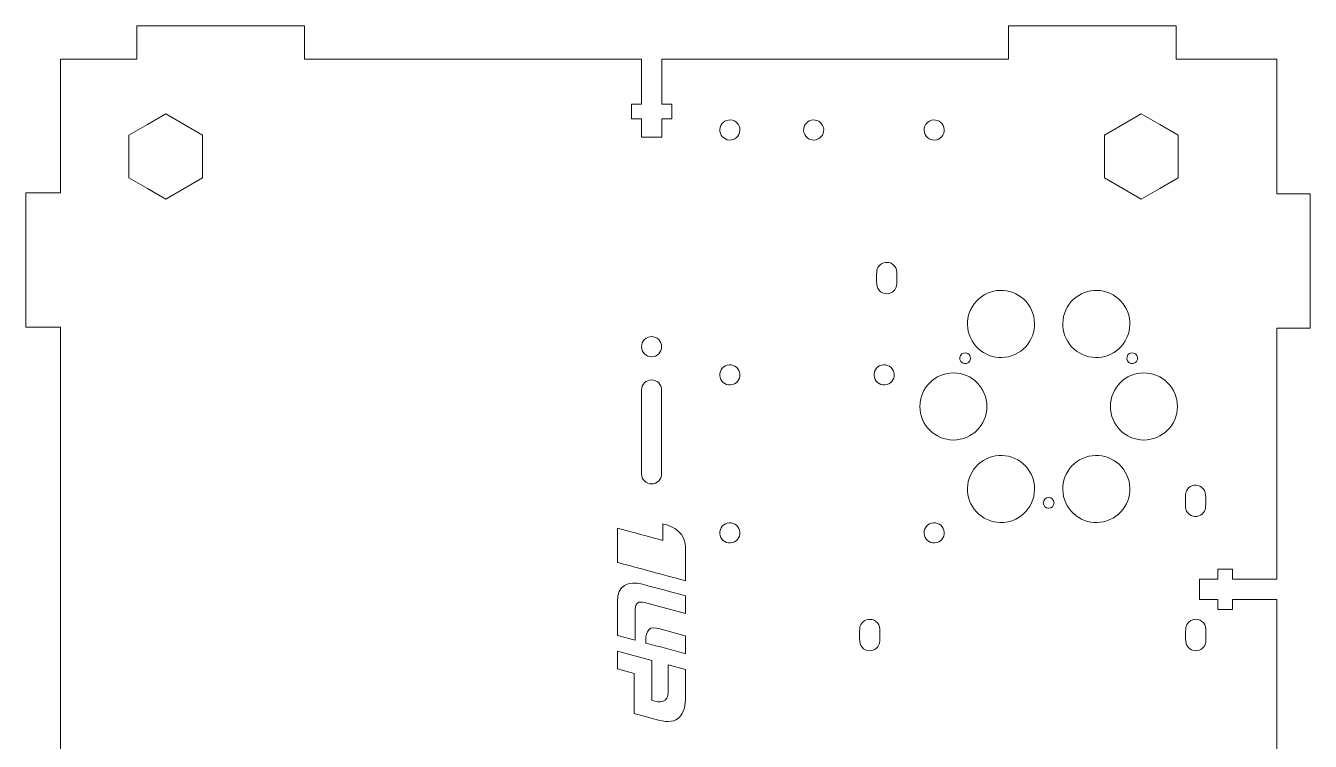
# Model space of a CAD drawing. Header units: centimetres. Extents: x -37.1 to 36.5, y -29.2 to 24.8.
# Drawn here: x -37.12 to -17.96, y -16.01 to -5.34 of the extents above; entities that cross this region are included whole.
import ezdxf

# ---------------------------------------------------------------- set-up
doc = ezdxf.new("R2010")
doc.units = ezdxf.units.CM
doc.header["$MEASUREMENT"] = 0
doc.layers.add('layer 1', color=7, linetype='Continuous')

msp = doc.modelspace()

# ---------------------------------------------------------------- linework, layer by layer
at = {"layer": 'layer 1', "color": 142, "lineweight": 20}
for points, knots in [([(-22.46308, -22.6422), (-22.46308, -22.6422), (-22.46308, -23.1422), (-22.46308, -23.1422), (-22.46308, -23.1422), (-22.46308, -23.1422), (-19.96308, -23.1422), (-19.96308, -23.1422), (-19.96308, -23.1422), (-19.96308, -23.1422), (-19.96308, -22.6422), (-19.96308, -22.6422), (-19.96308, -22.6422), (-19.96308, -22.6422), (-18.46308, -22.6422), (-18.46308, -22.6422), (-18.46308, -22.6422), (-18.46308, -22.6422), (-18.46308, -20.65016), (-18.46308, -20.65016), (-18.46308, -20.65016), (-18.46308, -20.65016), (-17.96307, -20.65016), (-17.96307, -20.65016), (-17.96307, -20.65016), (-17.96307, -20.65016), (-17.96307, -18.65015), (-17.96307, -18.65015), (-17.96307, -18.65015), (-17.96307, -18.65015), (-18.46308, -18.65015), (-18.46308, -18.65015), (-18.46308, -18.65015), (-18.46308, -16.10054), (-18.46308, -15.79226), (-18.46308, -13.89511), (-18.46308, -13.89511), (-18.46308, -13.89511), (-18.46331, -13.89496), (-18.46331, -13.89496), (-18.46331, -13.89496), (-18.46331, -13.89496), (-19.12331, -13.89496), (-19.12331, -13.89496), (-19.12331, -13.89496), (-19.12331, -13.89496), (-19.1233, -14.04496), (-19.1233, -14.04496), (-19.1233, -14.04496), (-19.1233, -14.04496), (-19.34329, -14.04496), (-19.34329, -14.04496), (-19.34329, -14.04496), (-19.34329, -14.04496), (-19.3433, -13.89497), (-19.3433, -13.89497), (-19.3433, -13.89497), (-19.3433, -13.89497), (-19.6133, -13.89497), (-19.6133, -13.89497), (-19.6133, -13.89497), (-19.6133, -13.89497), (-19.61329, -13.59495), (-19.61329, -13.59495), (-19.61329, -13.59495), (-19.61329, -13.59495), (-19.3433, -13.59495), (-19.3433, -13.59495), (-19.3433, -13.59495), (-19.3433, -13.59495), (-19.34329, -13.44496), (-19.34329, -13.44496), (-19.34329, -13.44496), (-19.34329, -13.44496), (-19.12329, -13.44496), (-19.12329, -13.44496), (-19.12329, -13.44496), (-19.12329, -13.44496), (-19.1233, -13.59496), (-19.1233, -13.59496), (-19.1233, -13.59496), (-19.1233, -13.59496), (-18.4633, -13.59497), (-18.4633, -13.59497), (-18.4633, -13.59497), (-18.4633, -13.59497), (-18.46308, -13.59482), (-18.46308, -13.59482), (-18.46308, -13.59482), (-18.46308, -11.18226), (-18.46308, -12.1666), (-18.46308, -9.85017), (-18.46308, -9.85017), (-18.46308, -9.85017), (-17.96307, -9.85017), (-17.96307, -9.85017), (-17.96307, -9.85017), (-17.96307, -9.85017), (-17.96307, -7.85016), (-17.96307, -7.85016), (-17.96307, -7.85016), (-17.96307, -7.85016), (-18.46308, -7.85016), (-18.46308, -7.85016), (-18.46308, -7.85016), (-18.46308, -7.85016), (-18.46308, -5.84221), (-18.46308, -5.84221), (-18.46308, -5.84221), (-18.46308, -5.84221), (-19.96308, -5.84221), (-19.96308, -5.84221), (-19.96308, -5.84221), (-19.96308, -5.84221), (-19.96308, -5.34221), (-19.96308, -5.34221), (-19.96308, -5.34221), (-19.96308, -5.34221), (-22.46308, -5.34221), (-22.46308, -5.34221), (-22.46308, -5.34221), (-22.46308, -5.34221), (-22.46308, -5.84221), (-22.46308, -5.84221), (-22.46308, -5.84221), (-22.46308, -5.84221), (-27.63683, -5.84221), (-27.63683, -5.84221), (-27.63683, -5.84221), (-27.63683, -5.84221), (-27.63683, -6.51015), (-27.63683, -6.51015), (-27.63683, -6.51015), (-27.63683, -6.51015), (-27.48693, -6.51015), (-27.48693, -6.51015), (-27.48693, -6.51015), (-27.48693, -6.51015), (-27.48693, -6.51277), (-27.48693, -6.51277), (-27.48693, -6.51277), (-27.48693, -6.51277), (-27.48683, -6.51277), (-27.48683, -6.51277), (-27.48683, -6.51277), (-27.48683, -6.51277), (-27.48683, -6.73277), (-27.48683, -6.73277), (-27.48683, -6.73277), (-27.48683, -6.73277), (-27.63683, -6.73277), (-27.63683, -6.73277), (-27.63683, -6.73277), (-27.63683, -6.73277), (-27.63683, -7.00277), (-27.63683, -7.00277), (-27.63683, -7.00277), (-27.63683, -7.00277), (-27.93683, -7.00277), (-27.93683, -7.00277), (-27.93683, -7.00277), (-27.93683, -7.00277), (-27.93683, -6.95015), (-27.93683, -6.95015), (-27.93683, -6.95015), (-27.93683, -6.95015), (-27.93693, -7.00015), (-27.93693, -7.00015), (-27.93693, -7.00015), (-27.93693, -7.00015), (-27.93693, -6.73277), (-27.93693, -6.73277), (-27.93693, -6.73277), (-27.93693, -6.73277), (-28.08683, -6.73277), (-28.08683, -6.73277), (-28.08683, -6.73277), (-28.08683, -6.73277), (-28.08683, -6.73015), (-28.08683, -6.73015), (-28.08683, -6.73015), (-28.08683, -6.73015), (-28.08693, -6.73015), (-28.08693, -6.73015), (-28.08693, -6.73015), (-28.08693, -6.73015), (-28.08693, -6.51015), (-28.08693, -6.51015), (-28.08693, -6.51015), (-28.08693, -6.51015), (-27.93693, -6.51015), (-27.93693, -6.51015), (-27.93693, -6.51015), (-27.93693, -6.51015), (-27.93693, -5.84221), (-27.93693, -5.84221), (-27.93693, -5.84221), (-27.93693, -5.84221), (-32.96308, -5.84221), (-32.96308, -5.84221), (-32.96308, -5.84221), (-32.96308, -5.84221), (-32.96308, -5.34221), (-32.96308, -5.34221), (-32.96308, -5.34221), (-32.96308, -5.34221), (-35.46308, -5.34221), (-35.46308, -5.34221), (-35.46308, -5.34221), (-35.46308, -5.34221), (-35.46308, -5.84221), (-35.46308, -5.84221), (-35.46308, -5.84221), (-35.46308, -5.84221), (-36.60484, -5.84221), (-36.60484, -5.84221), (-36.60484, -5.84221), (-36.60484, -5.84221), (-36.60484, -7.83423), (-36.60484, -7.83423), (-36.60484, -7.83423), (-36.60484, -7.83423), (-37.12201, -7.83424), (-37.12201, -7.83424), (-37.12201, -7.83424), (-37.12201, -7.83424), (-37.12199, -9.83425), (-37.12199, -9.83425), (-37.12199, -9.83425), (-37.12199, -9.83425), (-36.60484, -9.83424), (-36.60484, -9.83424), (-36.60484, -9.83424), (-36.60484, -9.83424), (-36.60484, -18.63422), (-36.60484, -18.63422), (-36.60484, -18.63422), (-36.60484, -18.63422), (-37.12201, -18.63423), (-37.12201, -18.63423), (-37.12201, -18.63423), (-37.12201, -18.63423), (-37.12199, -20.63424), (-37.12199, -20.63424), (-37.12199, -20.63424), (-37.12199, -20.63424), (-36.60484, -20.63423), (-36.60484, -20.63423), (-36.60484, -20.63423), (-36.60484, -20.63423), (-36.60484, -22.6422), (-36.60484, -22.6422), (-36.60484, -22.6422), (-36.60484, -22.6422), (-35.46308, -22.6422), (-35.46308, -22.6422), (-35.46308, -22.6422), (-35.46308, -22.6422), (-35.46308, -23.1422), (-35.46308, -23.1422), (-35.46308, -23.1422), (-35.46308, -23.1422), (-32.96308, -23.1422), (-32.96308, -23.1422), (-32.96308, -23.1422), (-32.96308, -23.1422), (-32.96308, -22.6422), (-32.96308, -22.6422), (-32.96308, -22.6422), (-32.96308, -22.6422), (-27.93683, -22.6422), (-27.93683, -22.6422), (-27.93683, -22.6422), (-27.93683, -22.6422), (-27.93683, -21.99016), (-27.93683, -21.99016), (-27.93683, -21.99016), (-27.93683, -21.99016), (-28.08683, -21.99016), (-28.08683, -21.99016), (-28.08683, -21.99016), (-28.08683, -21.99016), (-28.08683, -21.77016), (-28.08683, -21.77016), (-28.08683, -21.77016), (-28.08683, -21.77016), (-27.93683, -21.77016), (-27.93683, -21.77016), (-27.93683, -21.77016), (-27.93683, -21.77016), (-27.93683, -21.50016), (-27.93683, -21.50016), (-27.93683, -21.50016), (-27.93683, -21.50016), (-27.63683, -21.50016), (-27.63683, -21.50016), (-27.63683, -21.50016), (-27.63683, -21.50016), (-27.63683, -21.77016), (-27.63683, -21.77016), (-27.63683, -21.77016), (-27.63683, -21.77016), (-27.48683, -21.77016), (-27.48683, -21.77016), (-27.48683, -21.77016), (-27.48683, -21.77016), (-27.48683, -21.99016), (-27.48683, -21.99016), (-27.48683, -21.99016), (-27.48683, -21.99016), (-27.63683, -21.99016), (-27.63683, -21.99016), (-27.63683, -21.99016), (-27.63683, -21.99016), (-27.63683, -22.6422), (-27.63683, -22.6422), (-27.63683, -22.6422), (-27.63683, -22.6422), (-22.46308, -22.6422), (-22.46308, -22.6422)], [0, 0, 0, 0, 0.0125, 0.0125, 0.0125, 0.0125, 0.025, 0.025, 0.025, 0.025, 0.0375, 0.0375, 0.0375, 0.0375, 0.05, 0.05, 0.05, 0.05, 0.0625, 0.0625, 0.0625, 0.0625, 0.075, 0.075, 0.075, 0.075, 0.0875, 0.0875, 0.0875, 0.0875, 0.1, 0.1, 0.1, 0.1, 0.1125, 0.1125, 0.1125, 0.1125, 0.125, 0.125, 0.125, 0.125, 0.1375, 0.1375, 0.1375, 0.1375, 0.15, 0.15, 0.15, 0.15, 0.1625, 0.1625, 0.1625, 0.1625, 0.175, 0.175, 0.175, 0.175, 0.1875, 0.1875, 0.1875, 0.1875, 0.2, 0.2, 0.2, 0.2, 0.2125, 0.2125, 0.2125, 0.2125, 0.225, 0.225, 0.225, 0.225, 0.2375, 0.2375, 0.2375, 0.2375, 0.25, 0.25, 0.25, 0.25, 0.2625, 0.2625, 0.2625, 0.2625, 0.275, 0.275, 0.275, 0.275, 0.2875, 0.2875, 0.2875, 0.2875, 0.3, 0.3, 0.3, 0.3, 0.3125, 0.3125, 0.3125, 0.3125, 0.325, 0.325, 0.325, 0.325, 0.3375, 0.3375, 0.3375, 0.3375, 0.35, 0.35, 0.35, 0.35, 0.3625, 0.3625, 0.3625, 0.3625, 0.375, 0.375, 0.375, 0.375, 0.3875, 0.3875, 0.3875, 0.3875, 0.4, 0.4, 0.4, 0.4, 0.4125, 0.4125, 0.4125, 0.4125, 0.425, 0.425, 0.425, 0.425, 0.4375, 0.4375, 0.4375, 0.4375, 0.45, 0.45, 0.45, 0.45, 0.4625, 0.4625, 0.4625, 0.4625, 0.475, 0.475, 0.475, 0.475, 0.4875, 0.4875, 0.4875, 0.4875, 0.5, 0.5, 0.5, 0.5, 0.5125, 0.5125, 0.5125, 0.5125, 0.525, 0.525, 0.525, 0.525, 0.5375, 0.5375, 0.5375, 0.5375, 0.55, 0.55, 0.55, 0.55, 0.5625, 0.5625, 0.5625, 0.5625, 0.575, 0.575, 0.575, 0.575, 0.5875, 0.5875, 0.5875, 0.5875, 0.6, 0.6, 0.6, 0.6, 0.6125, 0.6125, 0.6125, 0.6125, 0.625, 0.625, 0.625, 0.625, 0.6375, 0.6375, 0.6375, 0.6375, 0.65, 0.65, 0.65, 0.65, 0.6625, 0.6625, 0.6625, 0.6625, 0.675, 0.675, 0.675, 0.675, 0.6875, 0.6875, 0.6875, 0.6875, 0.7, 0.7, 0.7, 0.7, 0.7125, 0.7125, 0.7125, 0.7125, 0.725, 0.725, 0.725, 0.725, 0.7375, 0.7375, 0.7375, 0.7375, 0.75, 0.75, 0.75, 0.75, 0.7625, 0.7625, 0.7625, 0.7625, 0.775, 0.775, 0.775, 0.775, 0.7875, 0.7875, 0.7875, 0.7875, 0.8, 0.8, 0.8, 0.8, 0.8125, 0.8125, 0.8125, 0.8125, 0.825, 0.825, 0.825, 0.825, 0.8375, 0.8375, 0.8375, 0.8375, 0.85, 0.85, 0.85, 0.85, 0.8625, 0.8625, 0.8625, 0.8625, 0.875, 0.875, 0.875, 0.875, 0.8875, 0.8875, 0.8875, 0.8875, 0.9, 0.9, 0.9, 0.9, 0.9125, 0.9125, 0.9125, 0.9125, 0.925, 0.925, 0.925, 0.925, 0.9375, 0.9375, 0.9375, 0.9375, 0.95, 0.95, 0.95, 0.95, 0.9625, 0.9625, 0.9625, 0.9625, 0.975, 0.975, 0.975, 0.975, 0.9875, 0.9875, 0.9875, 0.9875, 1, 1, 1, 1]), ([(-35.03265, -6.65608), (-35.03265, -6.65608), (-35.30765, -6.81485), (-35.30765, -6.81485), (-35.30765, -6.81485), (-35.30765, -6.81485), (-35.58265, -6.97362), (-35.58265, -6.97362), (-35.58265, -6.97362), (-35.58265, -6.97362), (-35.58265, -7.29116), (-35.58265, -7.29116), (-35.58265, -7.29116), (-35.58265, -7.29116), (-35.58265, -7.6087), (-35.58265, -7.6087), (-35.58265, -7.6087), (-35.58265, -7.6087), (-35.30765, -7.76747), (-35.30765, -7.76747), (-35.30765, -7.76747), (-35.30765, -7.76747), (-35.03265, -7.92624), (-35.03265, -7.92624), (-35.03265, -7.92624), (-35.03265, -7.92624), (-34.75765, -7.76747), (-34.75765, -7.76747), (-34.75765, -7.76747), (-34.75765, -7.76747), (-34.48265, -7.6087), (-34.48265, -7.6087), (-34.48265, -7.6087), (-34.48265, -7.6087), (-34.48265, -7.29116), (-34.48265, -7.29116), (-34.48265, -7.29116), (-34.48265, -7.29116), (-34.48265, -6.97362), (-34.48265, -6.97362), (-34.48265, -6.97362), (-34.48265, -6.97362), (-34.75765, -6.81485), (-34.75765, -6.81485), (-34.75765, -6.81485), (-34.75765, -6.81485), (-35.03265, -6.65608), (-35.03265, -6.65608)], [0, 0, 0, 0, 0.08333333, 0.08333333, 0.08333333, 0.08333333, 0.16666667, 0.16666667, 0.16666667, 0.16666667, 0.25, 0.25, 0.25, 0.25, 0.33333333, 0.33333333, 0.33333333, 0.33333333, 0.41666667, 0.41666667, 0.41666667, 0.41666667, 0.5, 0.5, 0.5, 0.5, 0.58333333, 0.58333333, 0.58333333, 0.58333333, 0.66666667, 0.66666667, 0.66666667, 0.66666667, 0.75, 0.75, 0.75, 0.75, 0.83333333, 0.83333333, 0.83333333, 0.83333333, 0.91666667, 0.91666667, 0.91666667, 0.91666667, 1, 1, 1, 1]), ([(-20.48322, -6.65608), (-20.48322, -6.65608), (-20.75822, -6.81485), (-20.75822, -6.81485), (-20.75822, -6.81485), (-20.75822, -6.81485), (-21.03322, -6.97362), (-21.03322, -6.97362), (-21.03322, -6.97362), (-21.03322, -6.97362), (-21.03322, -7.29116), (-21.03322, -7.29116), (-21.03322, -7.29116), (-21.03322, -7.29116), (-21.03322, -7.6087), (-21.03322, -7.6087), (-21.03322, -7.6087), (-21.03322, -7.6087), (-20.75822, -7.76747), (-20.75822, -7.76747), (-20.75822, -7.76747), (-20.75822, -7.76747), (-20.48322, -7.92624), (-20.48322, -7.92624), (-20.48322, -7.92624), (-20.48322, -7.92624), (-20.20822, -7.76747), (-20.20822, -7.76747), (-20.20822, -7.76747), (-20.20822, -7.76747), (-19.93322, -7.6087), (-19.93322, -7.6087), (-19.93322, -7.6087), (-19.93322, -7.6087), (-19.93322, -7.29116), (-19.93322, -7.29116), (-19.93322, -7.29116), (-19.93322, -7.29116), (-19.93322, -6.97362), (-19.93322, -6.97362), (-19.93322, -6.97362), (-19.93322, -6.97362), (-20.20822, -6.81485), (-20.20822, -6.81485), (-20.20822, -6.81485), (-20.20822, -6.81485), (-20.48322, -6.65608), (-20.48322, -6.65608)], [0, 0, 0, 0, 0.08333333, 0.08333333, 0.08333333, 0.08333333, 0.16666667, 0.16666667, 0.16666667, 0.16666667, 0.25, 0.25, 0.25, 0.25, 0.33333333, 0.33333333, 0.33333333, 0.33333333, 0.41666667, 0.41666667, 0.41666667, 0.41666667, 0.5, 0.5, 0.5, 0.5, 0.58333333, 0.58333333, 0.58333333, 0.58333333, 0.66666667, 0.66666667, 0.66666667, 0.66666667, 0.75, 0.75, 0.75, 0.75, 0.83333333, 0.83333333, 0.83333333, 0.83333333, 0.91666667, 0.91666667, 0.91666667, 0.91666667, 1, 1, 1, 1]), ([(-26.58102, -6.75181), (-26.66102, -6.73039), (-26.74329, -6.77788), (-26.76472, -6.85789), (-26.76472, -6.85789), (-26.78618, -6.9379), (-26.73867, -7.02016), (-26.65867, -7.0416), (-26.65867, -7.0416), (-26.57866, -7.06303), (-26.49638, -7.01555), (-26.47495, -6.93554), (-26.47495, -6.93554), (-26.45351, -6.85552), (-26.50101, -6.77326), (-26.58102, -6.75181)], [0, 0, 0, 0, 0.25, 0.25, 0.25, 0.25, 0.5, 0.5, 0.5, 0.5, 0.75, 0.75, 0.75, 0.75, 1, 1, 1, 1]), ([(-25.33123, -7.0416), (-25.41123, -7.06302), (-25.4935, -7.01553), (-25.51493, -6.93552), (-25.51493, -6.93552), (-25.53639, -6.85551), (-25.48888, -6.77325), (-25.40888, -6.75181), (-25.40888, -6.75181), (-25.32887, -6.73038), (-25.24659, -6.77786), (-25.22516, -6.85787), (-25.22516, -6.85787), (-25.20373, -6.93788), (-25.25122, -7.02015), (-25.33123, -7.0416)], [0, 0, 0, 0, 0.25, 0.25, 0.25, 0.25, 0.5, 0.5, 0.5, 0.5, 0.75, 0.75, 0.75, 0.75, 1, 1, 1, 1]), ([(-23.534, -7.04199), (-23.614, -7.06341), (-23.69627, -7.01592), (-23.7177, -6.93591), (-23.7177, -6.93591), (-23.73916, -6.8559), (-23.69165, -6.77364), (-23.61165, -6.7522), (-23.61165, -6.7522), (-23.53164, -6.73077), (-23.44936, -6.77825), (-23.42793, -6.85826), (-23.42793, -6.85826), (-23.40649, -6.93828), (-23.45399, -7.02054), (-23.534, -7.04199)], [0, 0, 0, 0, 0.25, 0.25, 0.25, 0.25, 0.5, 0.5, 0.5, 0.5, 0.75, 0.75, 0.75, 0.75, 1, 1, 1, 1]), ([(-24.18938, -8.90042), (-24.15171, -8.92915), (-24.13145, -8.97225), (-24.13041, -9.01619), (-24.13041, -9.01619), (-24.12905, -9.0749), (-24.12834, -9.13648), (-24.13047, -9.19374), (-24.13047, -9.19374), (-24.13158, -9.22358), (-24.1416, -9.2534), (-24.16106, -9.27893), (-24.16106, -9.27893), (-24.21128, -9.34478), (-24.30543, -9.35747), (-24.3713, -9.30724), (-24.3713, -9.30724), (-24.40737, -9.27973), (-24.42748, -9.239), (-24.43002, -9.19698), (-24.43002, -9.19698), (-24.43348, -9.13947), (-24.43351, -9.06953), (-24.43004, -9.01059), (-24.43004, -9.01059), (-24.42834, -8.98187), (-24.41836, -8.95333), (-24.39961, -8.92874), (-24.39961, -8.92874), (-24.34938, -8.86289), (-24.25523, -8.8502), (-24.18938, -8.90042)], [0, 0, 0, 0, 0.125, 0.125, 0.125, 0.125, 0.25, 0.25, 0.25, 0.25, 0.375, 0.375, 0.375, 0.375, 0.5, 0.5, 0.5, 0.5, 0.625, 0.625, 0.625, 0.625, 0.75, 0.75, 0.75, 0.75, 0.875, 0.875, 0.875, 0.875, 1, 1, 1, 1]), ([(-22.3254, -10.22125), (-22.0863, -10.08321), (-22.00433, -9.77727), (-22.14234, -9.53813), (-22.14234, -9.53813), (-22.28042, -9.29902), (-22.58636, -9.21705), (-22.82548, -9.35509), (-22.82548, -9.35509), (-23.06461, -9.49316), (-23.14658, -9.79909), (-23.00852, -10.03821), (-23.00852, -10.03821), (-22.87045, -10.27733), (-22.56453, -10.3593), (-22.3254, -10.22125)], [0, 0, 0, 0, 0.25, 0.25, 0.25, 0.25, 0.5, 0.5, 0.5, 0.5, 0.75, 0.75, 0.75, 0.75, 1, 1, 1, 1]), ([(-20.90501, -9.35509), (-21.14411, -9.21704), (-21.45006, -9.29902), (-21.5881, -9.53814), (-21.5881, -9.53814), (-21.72617, -9.77727), (-21.64418, -10.08321), (-21.40508, -10.22125), (-21.40508, -10.22125), (-21.16595, -10.35932), (-20.86003, -10.27733), (-20.72195, -10.0382), (-20.72195, -10.0382), (-20.58391, -9.7991), (-20.66588, -9.49316), (-20.90501, -9.35509)], [0, 0, 0, 0, 0.25, 0.25, 0.25, 0.25, 0.5, 0.5, 0.5, 0.5, 0.75, 0.75, 0.75, 0.75, 1, 1, 1, 1]), ([(-27.68149, -10.23351), (-27.62292, -10.17493), (-27.62292, -10.07995), (-27.6815, -10.02137), (-27.6815, -10.02137), (-27.74007, -9.9628), (-27.83506, -9.96281), (-27.89363, -10.02138), (-27.89363, -10.02138), (-27.9522, -10.07994), (-27.95219, -10.17494), (-27.89362, -10.23351), (-27.89362, -10.23351), (-27.83506, -10.29208), (-27.74006, -10.29208), (-27.68149, -10.23351)], [0, 0, 0, 0, 0.25, 0.25, 0.25, 0.25, 0.5, 0.5, 0.5, 0.5, 0.75, 0.75, 0.75, 0.75, 1, 1, 1, 1]), ([(-23.17972, -10.25904), (-23.1577, -10.22088), (-23.10888, -10.2078), (-23.07073, -10.22985), (-23.07073, -10.22985), (-23.03254, -10.25188), (-23.0195, -10.30068), (-23.04151, -10.33883), (-23.04151, -10.33883), (-23.06354, -10.37698), (-23.11236, -10.39005), (-23.15049, -10.36805), (-23.15049, -10.36805), (-23.18866, -10.34601), (-23.20174, -10.2972), (-23.17972, -10.25904)], [0, 0, 0, 0, 0.25, 0.25, 0.25, 0.25, 0.5, 0.5, 0.5, 0.5, 0.75, 0.75, 0.75, 0.75, 1, 1, 1, 1]), ([(-20.55077, -10.25904), (-20.52875, -10.2972), (-20.54183, -10.34601), (-20.58, -10.36805), (-20.58, -10.36805), (-20.61813, -10.39005), (-20.66695, -10.37698), (-20.68898, -10.33883), (-20.68898, -10.33883), (-20.71099, -10.30068), (-20.69795, -10.25188), (-20.65976, -10.22985), (-20.65976, -10.22985), (-20.62161, -10.2078), (-20.57279, -10.22088), (-20.55077, -10.25904)], [0, 0, 0, 0, 0.25, 0.25, 0.25, 0.25, 0.5, 0.5, 0.5, 0.5, 0.75, 0.75, 0.75, 0.75, 1, 1, 1, 1]), ([(-26.58102, -10.69221), (-26.66102, -10.71363), (-26.74329, -10.66614), (-26.76472, -10.58613), (-26.76472, -10.58613), (-26.78618, -10.50612), (-26.73867, -10.42386), (-26.65867, -10.40242), (-26.65867, -10.40242), (-26.57866, -10.38099), (-26.49638, -10.42847), (-26.47495, -10.50848), (-26.47495, -10.50848), (-26.45351, -10.5885), (-26.50101, -10.67076), (-26.58102, -10.69221)], [0, 0, 0, 0, 0.25, 0.25, 0.25, 0.25, 0.5, 0.5, 0.5, 0.5, 0.75, 0.75, 0.75, 0.75, 1, 1, 1, 1]), ([(-24.27972, -10.69221), (-24.35972, -10.71363), (-24.44199, -10.66614), (-24.46342, -10.58613), (-24.46342, -10.58613), (-24.48488, -10.50612), (-24.43737, -10.42386), (-24.35737, -10.40242), (-24.35737, -10.40242), (-24.27736, -10.38099), (-24.19508, -10.42847), (-24.17365, -10.50848), (-24.17365, -10.50848), (-24.15221, -10.5885), (-24.19971, -10.67076), (-24.27972, -10.69221)], [0, 0, 0, 0, 0.25, 0.25, 0.25, 0.25, 0.5, 0.5, 0.5, 0.5, 0.75, 0.75, 0.75, 0.75, 1, 1, 1, 1]), ([(-22.78567, -11.0183), (-22.78569, -10.74227), (-23.0096, -10.51832), (-23.28565, -10.51831), (-23.28565, -10.51831), (-23.56175, -10.51829), (-23.78567, -10.74224), (-23.78567, -11.0183), (-23.78567, -11.0183), (-23.78567, -11.29438), (-23.56174, -11.51831), (-23.28565, -11.51831), (-23.28565, -11.51831), (-23.00961, -11.51829), (-22.78567, -11.29438), (-22.78567, -11.0183)], [0, 0, 0, 0, 0.25, 0.25, 0.25, 0.25, 0.5, 0.5, 0.5, 0.5, 0.75, 0.75, 0.75, 0.75, 1, 1, 1, 1]), ([(-19.94482, -11.01829), (-19.9448, -10.74223), (-20.16874, -10.5183), (-20.44482, -10.5183), (-20.44482, -10.5183), (-20.7209, -10.5183), (-20.94484, -10.74224), (-20.94483, -11.0183), (-20.94483, -11.0183), (-20.94483, -11.29439), (-20.7209, -11.51829), (-20.44482, -11.5183), (-20.44482, -11.5183), (-20.16874, -11.51831), (-19.94482, -11.29437), (-19.94482, -11.01829)], [0, 0, 0, 0, 0.25, 0.25, 0.25, 0.25, 0.5, 0.5, 0.5, 0.5, 0.75, 0.75, 0.75, 0.75, 1, 1, 1, 1]), ([(-27.93755, -10.7724), (-27.93755, -10.7724), (-27.93755, -12.02241), (-27.93755, -12.02241), (-27.93755, -12.02241), (-27.93755, -12.10491), (-27.87005, -12.1724), (-27.78755, -12.1724), (-27.78755, -12.1724), (-27.78755, -12.1724), (-27.78755, -12.1724), (-27.78755, -12.1724), (-27.78755, -12.1724), (-27.70505, -12.1724), (-27.63755, -12.10489), (-27.63755, -12.02241), (-27.63755, -12.02241), (-27.63755, -12.02241), (-27.63755, -10.7724), (-27.63755, -10.7724), (-27.63755, -10.7724), (-27.63755, -10.68993), (-27.70505, -10.62241), (-27.78755, -10.62241), (-27.78755, -10.62241), (-27.78755, -10.62241), (-27.78755, -10.62241), (-27.78755, -10.62241), (-27.78755, -10.62241), (-27.87005, -10.62241), (-27.93755, -10.6899), (-27.93755, -10.7724)], [0, 0, 0, 0, 0.125, 0.125, 0.125, 0.125, 0.25, 0.25, 0.25, 0.25, 0.375, 0.375, 0.375, 0.375, 0.5, 0.5, 0.5, 0.5, 0.625, 0.625, 0.625, 0.625, 0.75, 0.75, 0.75, 0.75, 0.875, 0.875, 0.875, 0.875, 1, 1, 1, 1]), ([(-22.32543, -11.81534), (-22.56453, -11.6773), (-22.87045, -11.75929), (-23.00852, -11.99838), (-23.00852, -11.99838), (-23.14659, -12.23752), (-23.06459, -12.54344), (-22.82549, -12.6815), (-22.82549, -12.6815), (-22.58636, -12.81956), (-22.28044, -12.73758), (-22.14237, -12.49845), (-22.14237, -12.49845), (-22.00433, -12.25935), (-22.0863, -11.95341), (-22.32543, -11.81534)], [0, 0, 0, 0, 0.25, 0.25, 0.25, 0.25, 0.5, 0.5, 0.5, 0.5, 0.75, 0.75, 0.75, 0.75, 1, 1, 1, 1]), ([(-20.90498, -12.6815), (-20.66587, -12.54345), (-20.5839, -12.2375), (-20.72194, -11.99839), (-20.72194, -11.99839), (-20.86002, -11.75927), (-21.16595, -11.6773), (-21.40505, -11.81534), (-21.40505, -11.81534), (-21.64418, -11.95339), (-21.72615, -12.25934), (-21.5881, -12.49843), (-21.5881, -12.49843), (-21.45005, -12.73757), (-21.14411, -12.81956), (-20.90498, -12.6815)], [0, 0, 0, 0, 0.25, 0.25, 0.25, 0.25, 0.5, 0.5, 0.5, 0.5, 0.75, 0.75, 0.75, 0.75, 1, 1, 1, 1]), ([(-19.58349, -12.221), (-19.54582, -12.24973), (-19.52556, -12.29283), (-19.52452, -12.33677), (-19.52452, -12.33677), (-19.52316, -12.39548), (-19.52245, -12.45706), (-19.52458, -12.51432), (-19.52458, -12.51432), (-19.52569, -12.54416), (-19.53571, -12.57398), (-19.55517, -12.59951), (-19.55517, -12.59951), (-19.60539, -12.66536), (-19.69954, -12.67805), (-19.76541, -12.62782), (-19.76541, -12.62782), (-19.80148, -12.60031), (-19.82159, -12.55958), (-19.82413, -12.51756), (-19.82413, -12.51756), (-19.82759, -12.46005), (-19.82762, -12.39011), (-19.82415, -12.33117), (-19.82415, -12.33117), (-19.82245, -12.30245), (-19.81247, -12.27391), (-19.79372, -12.24932), (-19.79372, -12.24932), (-19.74349, -12.18347), (-19.64934, -12.17078), (-19.58349, -12.221)], [0, 0, 0, 0, 0.125, 0.125, 0.125, 0.125, 0.25, 0.25, 0.25, 0.25, 0.375, 0.375, 0.375, 0.375, 0.5, 0.5, 0.5, 0.5, 0.625, 0.625, 0.625, 0.625, 0.75, 0.75, 0.75, 0.75, 0.875, 0.875, 0.875, 0.875, 1, 1, 1, 1]), ([(-21.86525, -12.53578), (-21.9093, -12.53578), (-21.94503, -12.50003), (-21.94503, -12.45601), (-21.94503, -12.45601), (-21.94503, -12.41199), (-21.9093, -12.37622), (-21.86525, -12.37622), (-21.86525, -12.37622), (-21.82119, -12.37622), (-21.78546, -12.41199), (-21.78546, -12.45601), (-21.78546, -12.45601), (-21.78546, -12.50003), (-21.82119, -12.53578), (-21.86525, -12.53578)], [0, 0, 0, 0, 0.25, 0.25, 0.25, 0.25, 0.5, 0.5, 0.5, 0.5, 0.75, 0.75, 0.75, 0.75, 1, 1, 1, 1]), ([(-27.62039, -13.01452), (-27.62039, -13.01452), (-27.62039, -12.77031), (-27.62039, -12.77031), (-27.62039, -12.77031), (-27.62039, -12.77031), (-27.60908, -12.77231), (-27.60908, -12.77231), (-27.60908, -12.77231), (-27.44131, -12.8022), (-27.28707, -12.92669), (-27.28115, -13.10544), (-27.28115, -13.10544), (-27.28115, -13.10544), (-27.28064, -13.10557), (-27.28064, -13.10557), (-27.28064, -13.10557), (-27.28064, -13.10557), (-27.28064, -13.61605), (-27.28064, -13.61605), (-27.28064, -13.61605), (-27.28064, -13.61605), (-27.29277, -13.61279), (-27.29277, -13.61279), (-27.29277, -13.61279), (-27.62428, -13.52396), (-27.95581, -13.43515), (-28.28734, -13.34631), (-28.28734, -13.34631), (-28.28734, -13.34631), (-28.29446, -13.34439), (-28.29446, -13.34439), (-28.29446, -13.34439), (-28.29446, -13.34439), (-28.29446, -12.8339), (-28.29446, -12.8339), (-28.29446, -12.8339), (-28.29446, -12.8339), (-28.28234, -12.83716), (-28.28234, -12.83716), (-28.28234, -12.83716), (-28.0617, -12.89627), (-27.84104, -12.9554), (-27.62039, -13.01452)], [0, 0, 0, 0, 0.09090909, 0.09090909, 0.09090909, 0.09090909, 0.18181818, 0.18181818, 0.18181818, 0.18181818, 0.27272727, 0.27272727, 0.27272727, 0.27272727, 0.36363636, 0.36363636, 0.36363636, 0.36363636, 0.45454545, 0.45454545, 0.45454545, 0.45454545, 0.54545455, 0.54545455, 0.54545455, 0.54545455, 0.63636364, 0.63636364, 0.63636364, 0.63636364, 0.72727273, 0.72727273, 0.72727273, 0.72727273, 0.81818182, 0.81818182, 0.81818182, 0.81818182, 0.90909091, 0.90909091, 0.90909091, 0.90909091, 1, 1, 1, 1]), ([(-26.58123, -13.04788), (-26.66123, -13.0693), (-26.7435, -13.02181), (-26.76493, -12.9418), (-26.76493, -12.9418), (-26.78639, -12.86179), (-26.73888, -12.77953), (-26.65888, -12.75809), (-26.65888, -12.75809), (-26.57887, -12.73666), (-26.49659, -12.78414), (-26.47516, -12.86415), (-26.47516, -12.86415), (-26.45372, -12.94417), (-26.50122, -13.02643), (-26.58123, -13.04788)], [0, 0, 0, 0, 0.25, 0.25, 0.25, 0.25, 0.5, 0.5, 0.5, 0.5, 0.75, 0.75, 0.75, 0.75, 1, 1, 1, 1]), ([(-23.534, -13.04788), (-23.614, -13.0693), (-23.69627, -13.02181), (-23.7177, -12.9418), (-23.7177, -12.9418), (-23.73916, -12.86179), (-23.69165, -12.77953), (-23.61165, -12.75809), (-23.61165, -12.75809), (-23.53164, -12.73666), (-23.44936, -12.78414), (-23.42793, -12.86415), (-23.42793, -12.86415), (-23.40649, -12.94417), (-23.45399, -13.02643), (-23.534, -13.04788)], [0, 0, 0, 0, 0.25, 0.25, 0.25, 0.25, 0.5, 0.5, 0.5, 0.5, 0.75, 0.75, 0.75, 0.75, 1, 1, 1, 1]), ([(-27.8944, -13.94215), (-27.98186, -13.91871), (-28.02933, -13.9424), (-28.02992, -14.03801), (-28.02992, -14.03801), (-28.02992, -14.03801), (-28.02992, -14.50235), (-28.02992, -14.50235), (-28.02992, -14.50235), (-28.02992, -14.50235), (-28.29446, -14.43145), (-28.29446, -14.43145), (-28.29446, -14.43145), (-28.29446, -14.43145), (-28.29446, -13.92522), (-28.29446, -13.92522), (-28.29446, -13.92522), (-28.29945, -13.68454), (-28.14066, -13.61096), (-27.92475, -13.66881), (-27.92475, -13.66881), (-27.71255, -13.72568), (-27.50034, -13.78252), (-27.28814, -13.83937), (-27.28814, -13.83937), (-27.28814, -13.83937), (-27.28101, -13.8413), (-27.28101, -13.8413), (-27.28101, -13.8413), (-27.28101, -13.8413), (-27.28101, -14.10651), (-27.28101, -14.10651), (-27.28101, -14.10651), (-27.28101, -14.10651), (-27.8944, -13.94215), (-27.8944, -13.94215)], [0, 0, 0, 0, 0.11111111, 0.11111111, 0.11111111, 0.11111111, 0.22222222, 0.22222222, 0.22222222, 0.22222222, 0.33333333, 0.33333333, 0.33333333, 0.33333333, 0.44444444, 0.44444444, 0.44444444, 0.44444444, 0.55555556, 0.55555556, 0.55555556, 0.55555556, 0.66666667, 0.66666667, 0.66666667, 0.66666667, 0.77777778, 0.77777778, 0.77777778, 0.77777778, 0.88888889, 0.88888889, 0.88888889, 0.88888889, 1, 1, 1, 1]), ([(-24.44296, -14.22214), (-24.40526, -14.25086), (-24.38503, -14.29396), (-24.38399, -14.3379), (-24.38399, -14.3379), (-24.38263, -14.3966), (-24.38192, -14.45819), (-24.38405, -14.51545), (-24.38405, -14.51545), (-24.38516, -14.54529), (-24.39518, -14.5751), (-24.41465, -14.60064), (-24.41465, -14.60064), (-24.46486, -14.66649), (-24.55901, -14.67918), (-24.62489, -14.62895), (-24.62489, -14.62895), (-24.66095, -14.60144), (-24.68106, -14.56071), (-24.6836, -14.51869), (-24.6836, -14.51869), (-24.68706, -14.46118), (-24.6871, -14.39124), (-24.68362, -14.33231), (-24.68362, -14.33231), (-24.68192, -14.30358), (-24.67194, -14.27504), (-24.65319, -14.25047), (-24.65319, -14.25047), (-24.60296, -14.1846), (-24.50881, -14.17191), (-24.44296, -14.22214)], [0, 0, 0, 0, 0.125, 0.125, 0.125, 0.125, 0.25, 0.25, 0.25, 0.25, 0.375, 0.375, 0.375, 0.375, 0.5, 0.5, 0.5, 0.5, 0.625, 0.625, 0.625, 0.625, 0.75, 0.75, 0.75, 0.75, 0.875, 0.875, 0.875, 0.875, 1, 1, 1, 1]), ([(-19.57963, -14.22213), (-19.54197, -14.25086), (-19.52171, -14.29396), (-19.52068, -14.33789), (-19.52068, -14.33789), (-19.51933, -14.39661), (-19.5186, -14.45819), (-19.52074, -14.51545), (-19.52074, -14.51545), (-19.52184, -14.54529), (-19.53186, -14.5751), (-19.55132, -14.60064), (-19.55132, -14.60064), (-19.60154, -14.66649), (-19.69569, -14.67919), (-19.76156, -14.62895), (-19.76156, -14.62895), (-19.79763, -14.60145), (-19.81774, -14.5607), (-19.82028, -14.51867), (-19.82028, -14.51867), (-19.82374, -14.46119), (-19.82377, -14.39124), (-19.8203, -14.33231), (-19.8203, -14.33231), (-19.8186, -14.30358), (-19.80862, -14.27504), (-19.78985, -14.25045), (-19.78985, -14.25045), (-19.73964, -14.1846), (-19.64549, -14.17191), (-19.57963, -14.22213)], [0, 0, 0, 0, 0.125, 0.125, 0.125, 0.125, 0.25, 0.25, 0.25, 0.25, 0.375, 0.375, 0.375, 0.375, 0.5, 0.5, 0.5, 0.5, 0.625, 0.625, 0.625, 0.625, 0.75, 0.75, 0.75, 0.75, 0.875, 0.875, 0.875, 0.875, 1, 1, 1, 1]), ([(-27.87509, -14.53656), (-27.87646, -14.43189), (-27.85729, -14.28629), (-27.71649, -14.32111), (-27.71649, -14.32111), (-27.57371, -14.35934), (-27.43091, -14.39762), (-27.28814, -14.43587), (-27.28814, -14.43587), (-27.28814, -14.43587), (-27.28101, -14.43778), (-27.28101, -14.43778), (-27.28101, -14.43778), (-27.28101, -14.43778), (-27.28101, -14.70301), (-27.28101, -14.70301), (-27.28101, -14.70301), (-27.28101, -14.70301), (-27.29313, -14.69977), (-27.29313, -14.69977), (-27.29313, -14.69977), (-27.48474, -14.64842), (-27.67634, -14.59709), (-27.86796, -14.54574), (-27.86796, -14.54574), (-27.86796, -14.54574), (-27.87498, -14.54385), (-27.87498, -14.54385), (-27.87498, -14.54385), (-27.87498, -14.54385), (-27.87509, -14.53656), (-27.87509, -14.53656)], [0, 0, 0, 0, 0.125, 0.125, 0.125, 0.125, 0.25, 0.25, 0.25, 0.25, 0.375, 0.375, 0.375, 0.375, 0.5, 0.5, 0.5, 0.5, 0.625, 0.625, 0.625, 0.625, 0.75, 0.75, 0.75, 0.75, 0.875, 0.875, 0.875, 0.875, 1, 1, 1, 1]), ([(-28.04842, -14.99796), (-28.04842, -14.99796), (-28.29446, -14.93203), (-28.29446, -14.93203), (-28.29446, -14.93203), (-28.29446, -14.93203), (-28.29446, -14.6668), (-28.29446, -14.6668), (-28.29446, -14.6668), (-28.29446, -14.6668), (-27.78465, -14.80342), (-27.78465, -14.80342), (-27.78465, -14.80342), (-27.78465, -14.80342), (-27.78465, -14.81081), (-27.78465, -14.81081), (-27.78465, -14.81081), (-27.78465, -15.00693), (-27.78465, -15.20307), (-27.78465, -15.39919), (-27.78465, -15.39919), (-27.66254, -15.44164), (-27.54126, -15.43087), (-27.53921, -15.27611), (-27.53921, -15.27611), (-27.53921, -15.27611), (-27.53921, -14.86919), (-27.53921, -14.86919), (-27.53921, -14.86919), (-27.53921, -14.86919), (-27.28101, -14.93838), (-27.28101, -14.93838), (-27.28101, -14.93838), (-27.28101, -14.93838), (-27.28101, -15.33914), (-27.28101, -15.33914), (-27.28101, -15.33914), (-27.28101, -15.62156), (-27.39207, -15.77165), (-27.68312, -15.69365), (-27.68312, -15.69365), (-27.68312, -15.69365), (-28.04842, -15.59577), (-28.04842, -15.59577), (-28.04842, -15.59577), (-28.04842, -15.59577), (-28.04842, -14.99796), (-28.04842, -14.99796)], [0, 0, 0, 0, 0.08333333, 0.08333333, 0.08333333, 0.08333333, 0.16666667, 0.16666667, 0.16666667, 0.16666667, 0.25, 0.25, 0.25, 0.25, 0.33333333, 0.33333333, 0.33333333, 0.33333333, 0.41666667, 0.41666667, 0.41666667, 0.41666667, 0.5, 0.5, 0.5, 0.5, 0.58333333, 0.58333333, 0.58333333, 0.58333333, 0.66666667, 0.66666667, 0.66666667, 0.66666667, 0.75, 0.75, 0.75, 0.75, 0.83333333, 0.83333333, 0.83333333, 0.83333333, 0.91666667, 0.91666667, 0.91666667, 0.91666667, 1, 1, 1, 1])]:
    msp.add_open_spline(points, degree=3, knots=knots, dxfattribs=at)

doc.saveas('drawing.dxf')
